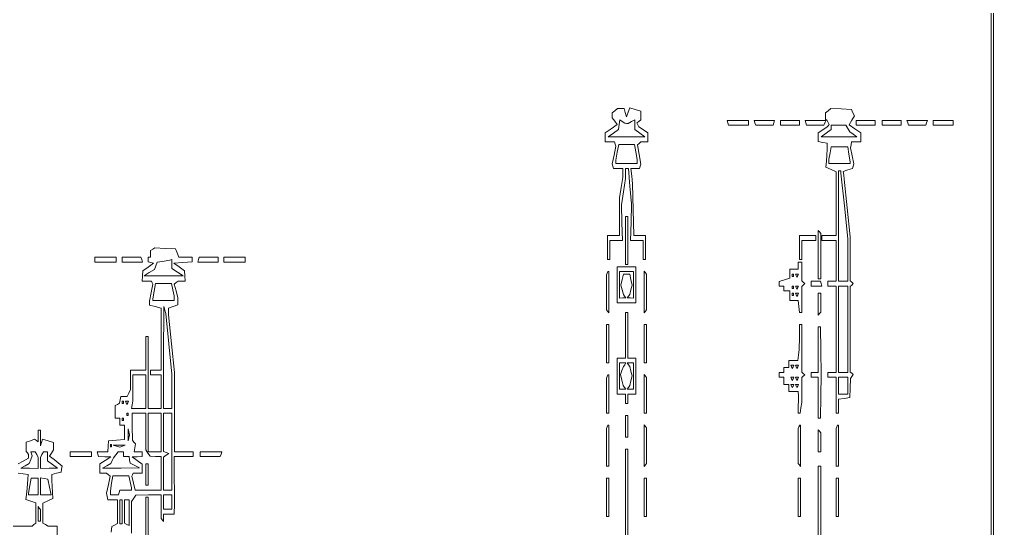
# Paper-space layout 'AN-22-DGE-077' of a CAD drawing. Header units: metres. Extents: x 12 to 191, y -57 to 204.
# Drawn here: x 119.1 to 191.4, y 48.6 to 86.4 of the extents above; entities that cross this region are included whole.
import ezdxf

# ---------------------------------------------------------------- set-up
doc = ezdxf.new("R2010")
doc.units = ezdxf.units.M
doc.layers.add('DGE_CONTORNOS', color=7, linetype='Continuous', lineweight=0)
doc.layers.add('DGE_DATOS', color=7, linetype='Continuous', lineweight=0)

# ---------------------------------------------------------------- blocks, each defined once
blk = doc.blocks.new('LP_REF_DGE_MT_077')
at = {"layer": 'DGE_CONTORNOS'}
for points in [[(21.899, 63.246), (21.899, -57.382), (106.671, -57.382), (191.443, -57.382), (191.443, 63.246), (191.443, 183.875), (106.671, 183.875), (21.899, 183.875)], [(191.267, 90.597), (191.267, -2.324), (189.861, -2.324), (188.455, -2.324), (188.452, -2.013), (188.449, -1.701), (188.333, -2.013), (188.216, -2.324), (154.189, -2.324), (120.162, -2.324), (120.162, -29.675), (120.162, -57.026), (74.239, -57.026), (28.315, -57.026), (28.315, 63.246), (28.315, 183.518), (109.791, 183.518), (191.267, 183.518)], [(163.34, 79.633), (163.142, 79.472), (163.142, 79.298), (163.142, 79.125), (163.324, 78.866), (163.506, 78.607), (163.06, 78.307), (162.615, 78.007), (162.615, 77.665), (162.615, 77.323), (162.961, 77.323), (163.307, 77.323), (163.356, 77.163), (163.404, 77.004), (163.27, 76.354), (163.136, 75.703), (163.188, 75.533), (163.24, 75.363), (163.587, 75.363), (163.933, 75.363), (163.933, 75.029), (163.933, 74.695), (163.801, 73.937), (163.669, 73.18), (163.669, 71.777), (163.669, 70.373), (163.23, 70.373), (162.79, 70.373), (162.79, 69.483), (162.79, 68.592), (162.878, 68.592), (162.966, 68.592), (162.966, 69.304), (162.966, 70.017), (163.429, 70.017), (163.892, 70.017), (163.86, 71.333), (163.827, 72.65), (163.968, 73.633), (164.109, 74.616), (164.109, 74.989), (164.109, 75.363), (164.223, 75.363), (164.337, 75.363), (164.453, 74.045), (164.568, 72.728), (164.535, 71.372), (164.501, 70.017), (164.964, 70.017), (165.427, 70.017), (165.427, 69.304), (165.427, 68.592), (165.515, 68.592), (165.603, 68.592), (165.603, 69.483), (165.603, 70.373), (165.173, 70.373), (164.743, 70.373), (164.695, 72.289), (164.646, 74.204), (164.587, 74.783), (164.528, 75.363), (164.841, 75.363), (165.153, 75.363), (165.202, 75.522), (165.25, 75.681), (165.125, 76.399), (165, 77.116), (165.133, 77.219), (165.266, 77.323), (165.522, 77.323), (165.779, 77.323), (165.779, 77.665), (165.779, 78.008), (165.449, 78.221), (165.119, 78.435), (165.039, 78.585), (164.958, 78.736), (165.105, 78.85), (165.251, 78.964), (165.251, 79.291), (165.251, 79.617), (164.851, 79.739), (164.451, 79.86), (164.324, 79.527), (164.196, 79.193), (164.104, 79.505), (164.012, 79.817), (163.775, 79.806), (163.537, 79.794)], [(179.16, 79.642), (178.962, 79.472), (178.962, 79.199), (178.962, 78.926), (178.21, 78.926), (177.458, 78.926), (177.512, 78.748), (177.567, 78.57), (178.203, 78.57), (178.839, 78.57), (178.945, 78.784), (179.05, 78.997), (179.146, 78.804), (179.241, 78.61), (179.168, 78.524), (179.094, 78.438), (178.765, 78.223), (178.435, 78.008), (178.435, 77.676), (178.435, 77.344), (178.765, 77.289), (179.094, 77.233), (179.084, 76.788), (179.074, 76.343), (179.04, 75.897), (179.006, 75.452), (179.38, 75.284), (179.754, 75.116), (179.754, 72.745), (179.754, 70.373), (179.226, 70.373), (178.699, 70.373), (178.699, 70.195), (178.699, 70.017), (179.226, 70.017), (179.754, 70.017), (179.754, 68.503), (179.754, 66.988), (179.446, 66.988), (179.138, 66.988), (179.138, 66.81), (179.138, 66.632), (179.446, 66.632), (179.754, 66.632), (179.754, 63.424), (179.754, 60.217), (179.446, 60.217), (179.138, 60.217), (179.138, 60.039), (179.138, 59.861), (179.446, 59.861), (179.754, 59.861), (179.754, 58.524), (179.754, 57.188), (179.841, 57.188), (179.929, 57.188), (179.929, 57.713), (179.929, 58.238), (180.347, 58.292), (180.764, 58.346), (180.793, 59.057), (180.821, 59.767), (180.925, 59.917), (181.028, 60.066), (180.918, 60.156), (180.808, 60.247), (180.808, 63.424), (180.808, 66.602), (180.918, 66.706), (181.028, 66.81), (180.918, 66.914), (180.808, 67.018), (180.808, 68.651), (180.807, 70.284), (180.585, 72.423), (180.363, 74.561), (180.32, 74.849), (180.276, 75.137), (180.625, 75.25), (180.974, 75.363), (181.026, 75.533), (181.078, 75.703), (180.957, 76.29), (180.837, 76.877), (180.874, 77.1), (180.911, 77.323), (181.255, 77.323), (181.599, 77.323), (181.599, 77.665), (181.599, 78.007), (181.159, 78.303), (180.719, 78.599), (180.917, 78.928), (181.116, 79.257), (181.002, 79.493), (180.888, 79.728), (180.123, 79.77), (179.358, 79.812)], [(164.197, 78.704), (164.328, 78.694), (164.57, 78.83), (164.812, 78.965), (164.812, 78.604), (164.812, 78.243), (165.185, 77.975), (165.559, 77.707), (164.197, 77.707), (162.834, 77.707), (163.219, 77.983), (163.604, 78.258), (163.648, 78.607), (163.693, 78.955), (163.879, 78.834), (164.065, 78.713)], [(171.711, 78.748), (171.766, 78.57), (172.508, 78.57), (173.249, 78.57), (173.249, 78.748), (173.249, 78.926), (172.453, 78.926), (171.657, 78.926)], [(173.733, 78.748), (173.787, 78.57), (174.436, 78.57), (175.085, 78.57), (175.139, 78.748), (175.193, 78.926), (174.436, 78.926), (173.679, 78.926)], [(175.623, 78.748), (175.623, 78.57), (176.326, 78.57), (177.029, 78.57), (177.029, 78.748), (177.029, 78.926), (176.326, 78.926), (175.623, 78.926)], [(181.248, 78.748), (181.248, 78.57), (181.951, 78.57), (182.654, 78.57), (182.654, 78.748), (182.654, 78.926), (181.951, 78.926), (181.248, 78.926)], [(183.181, 78.748), (183.181, 78.57), (183.884, 78.57), (184.588, 78.57), (184.588, 78.748), (184.588, 78.926), (183.884, 78.926), (183.181, 78.926)], [(185.071, 78.748), (185.125, 78.57), (185.774, 78.57), (186.423, 78.57), (186.477, 78.748), (186.532, 78.926), (185.774, 78.926), (185.017, 78.926)], [(186.961, 78.748), (186.961, 78.57), (187.708, 78.57), (188.455, 78.57), (188.455, 78.748), (188.455, 78.926), (187.708, 78.926), (186.961, 78.926)], [(180.626, 78.326), (180.764, 78.082), (181.028, 77.894), (181.292, 77.707), (179.973, 77.707), (178.655, 77.707), (179.028, 77.975), (179.402, 78.243), (179.402, 78.406), (179.402, 78.57), (179.944, 78.57), (180.487, 78.57)], [(164.891, 76.583), (164.988, 76.022), (164.988, 75.87), (164.988, 75.719), (164.197, 75.719), (163.406, 75.719), (163.406, 75.84), (163.406, 75.961), (163.511, 76.553), (163.617, 77.144), (164.206, 77.144), (164.795, 77.144)], [(180.712, 76.405), (180.808, 75.844), (180.808, 75.781), (180.808, 75.719), (180.017, 75.719), (179.226, 75.719), (179.226, 75.885), (179.226, 76.052), (179.312, 76.509), (179.398, 76.966), (180.006, 76.966), (180.615, 76.966)], [(180.105, 75.101), (180.105, 75.017), (180.369, 72.572), (180.632, 70.126), (180.632, 68.557), (180.632, 66.988), (180.281, 66.988), (179.929, 66.988), (179.929, 71.086), (179.929, 75.184), (180.017, 75.184), (180.105, 75.184)], [(164.109, 70.017), (164.109, 68.235), (164.197, 68.235), (164.284, 68.235), (164.284, 70.017), (164.284, 71.799), (164.197, 71.799), (164.109, 71.799)], [(177.029, 69.483), (177.029, 68.592), (177.117, 68.592), (177.205, 68.592), (177.205, 69.304), (177.205, 70.017), (177.732, 70.017), (178.259, 70.017), (178.259, 70.195), (178.259, 70.373), (177.644, 70.373), (177.029, 70.373)], [(178.435, 68.959), (178.435, 67.166), (178.523, 67.166), (178.611, 67.166), (178.611, 68.848), (178.611, 70.531), (178.523, 70.641), (178.435, 70.751)], [(124.733, 68.592), (124.733, 68.413), (125.524, 68.413), (126.315, 68.413), (126.315, 68.592), (126.315, 68.77), (125.524, 68.77), (124.733, 68.77)], [(126.754, 68.592), (126.754, 68.413), (127.507, 68.413), (128.259, 68.413), (128.205, 68.592), (128.15, 68.77), (127.452, 68.77), (126.754, 68.77)], [(132.423, 68.592), (132.369, 68.413), (133.121, 68.413), (133.874, 68.413), (133.874, 68.592), (133.874, 68.77), (133.176, 68.77), (132.478, 68.77)], [(134.313, 68.592), (134.313, 68.413), (135.104, 68.413), (135.895, 68.413), (135.895, 68.592), (135.895, 68.77), (135.104, 68.77), (134.313, 68.77)], [(130.446, 68.267), (130.446, 67.942), (130.863, 67.66), (131.281, 67.378), (129.831, 67.379), (128.38, 67.38), (128.764, 67.624), (129.148, 67.869), (129.248, 68.133), (129.347, 68.397), (129.743, 68.463), (130.138, 68.529), (130.292, 68.561), (130.446, 68.592)], [(163.493, 66.721), (163.493, 65.384), (164.197, 65.384), (164.9, 65.384), (164.9, 66.721), (164.9, 68.057), (164.197, 68.057), (163.493, 68.057)], [(176.941, 68.146), (176.941, 67.879), (176.633, 67.879), (176.326, 67.879), (176.326, 67.543), (176.326, 67.207), (175.93, 67.086), (175.535, 66.966), (175.535, 66.799), (175.535, 66.632), (175.71, 66.632), (175.886, 66.632), (175.886, 66.453), (175.886, 66.275), (176.106, 66.275), (176.326, 66.275), (176.326, 65.919), (176.326, 65.563), (176.632, 65.563), (176.938, 65.563), (176.993, 65.117), (177.048, 64.672), (177.126, 64.672), (177.205, 64.672), (177.205, 65.637), (177.205, 66.602), (177.315, 66.706), (177.424, 66.81), (177.315, 66.914), (177.205, 67.018), (177.205, 67.716), (177.205, 68.413), (177.073, 68.413), (176.941, 68.413)], [(162.761, 67.582), (162.702, 67.463), (162.702, 66.167), (162.702, 64.871), (162.79, 64.761), (162.878, 64.651), (162.878, 66.176), (162.878, 67.701), (162.849, 67.701), (162.82, 67.701)], [(164.724, 66.721), (164.724, 65.741), (164.482, 65.743), (164.241, 65.746), (164.336, 65.877), (164.431, 66.008), (164.524, 66.353), (164.617, 66.698), (164.525, 67.11), (164.432, 67.523), (164.197, 67.523), (163.961, 67.523), (163.868, 67.11), (163.776, 66.698), (163.869, 66.353), (163.962, 66.008), (164.057, 65.877), (164.153, 65.746), (163.911, 65.743), (163.669, 65.741), (163.669, 66.721), (163.669, 67.701), (164.197, 67.701), (164.724, 67.701)], [(165.515, 66.186), (165.515, 64.651), (165.603, 64.761), (165.691, 64.871), (165.691, 66.186), (165.691, 67.502), (165.603, 67.612), (165.515, 67.722)], [(176.589, 67.433), (176.589, 67.344), (176.545, 67.344), (176.502, 67.344), (176.502, 67.433), (176.502, 67.523), (176.545, 67.523), (176.589, 67.523)], [(176.912, 67.404), (176.853, 67.285), (176.794, 67.404), (176.736, 67.523), (176.853, 67.523), (176.97, 67.523)], [(130.52, 66.356), (130.622, 65.902), (130.622, 65.732), (130.622, 65.563), (129.831, 65.563), (129.04, 65.563), (129.04, 65.625), (129.04, 65.688), (129.136, 66.249), (129.233, 66.81), (129.825, 66.81), (130.418, 66.81)], [(176.589, 66.543), (176.589, 66.453), (176.545, 66.453), (176.502, 66.453), (176.502, 66.543), (176.502, 66.632), (176.545, 66.632), (176.589, 66.632)], [(176.912, 66.513), (176.853, 66.394), (176.794, 66.513), (176.736, 66.632), (176.853, 66.632), (176.97, 66.632)], [(177.908, 66.81), (177.908, 66.632), (178.308, 66.632), (178.709, 66.632), (178.655, 66.81), (178.601, 66.988), (178.254, 66.988), (177.908, 66.988)], [(180.632, 63.424), (180.632, 60.217), (180.281, 60.217), (179.929, 60.217), (179.929, 63.424), (179.929, 66.632), (180.281, 66.632), (180.632, 66.632)], [(176.589, 66.008), (176.589, 65.919), (176.545, 65.919), (176.502, 65.919), (176.502, 66.008), (176.502, 66.097), (176.545, 66.097), (176.589, 66.097)], [(176.912, 65.978), (176.853, 65.86), (176.794, 65.978), (176.736, 66.097), (176.853, 66.097), (176.97, 66.097)], [(178.435, 65.285), (178.435, 64.472), (178.523, 64.583), (178.611, 64.693), (178.611, 65.395), (178.611, 66.097), (178.523, 66.097), (178.435, 66.097)], [(130.216, 62.337), (130.446, 60.091), (130.446, 58.818), (130.446, 57.544), (130.138, 57.544), (129.831, 57.544), (129.833, 61.331), (129.836, 65.117), (129.911, 64.85), (129.986, 64.583)], [(164.109, 62.979), (164.109, 61.286), (163.801, 61.286), (163.493, 61.286), (163.493, 59.95), (163.493, 58.614), (163.801, 58.614), (164.109, 58.614), (164.109, 58.257), (164.109, 57.901), (164.197, 57.901), (164.284, 57.901), (164.284, 58.257), (164.284, 58.614), (164.592, 58.614), (164.9, 58.614), (164.9, 59.95), (164.9, 61.286), (164.592, 61.286), (164.284, 61.286), (164.284, 62.979), (164.284, 64.672), (164.197, 64.672), (164.109, 64.672)], [(162.702, 62.355), (162.702, 60.93), (162.79, 60.93), (162.878, 60.93), (162.878, 62.355), (162.878, 63.781), (162.79, 63.781), (162.702, 63.781)], [(165.515, 62.355), (165.515, 60.93), (165.603, 60.93), (165.691, 60.93), (165.691, 62.355), (165.691, 63.781), (165.603, 63.781), (165.515, 63.781)], [(177.028, 62.845), (177.026, 61.91), (176.973, 61.509), (176.92, 61.108), (176.579, 61.108), (176.238, 61.108), (176.238, 60.841), (176.238, 60.574), (176.062, 60.574), (175.886, 60.574), (175.886, 60.395), (175.886, 60.217), (175.71, 60.217), (175.535, 60.217), (175.535, 60.039), (175.535, 59.861), (175.71, 59.861), (175.886, 59.861), (175.886, 59.594), (175.886, 59.326), (176.062, 59.326), (176.238, 59.326), (176.238, 59.059), (176.238, 58.792), (176.589, 58.792), (176.941, 58.792), (176.954, 58.48), (176.967, 58.168), (176.949, 57.678), (176.93, 57.188), (177.013, 57.188), (177.096, 57.188), (177.149, 57.589), (177.202, 57.99), (177.203, 58.91), (177.205, 59.831), (177.315, 59.935), (177.424, 60.039), (177.315, 60.143), (177.205, 60.247), (177.205, 62.014), (177.205, 63.781), (177.117, 63.781), (177.029, 63.781)], [(178.435, 61.91), (178.435, 60.217), (178.171, 60.217), (177.908, 60.217), (177.908, 60.039), (177.908, 59.861), (178.171, 59.861), (178.435, 59.861), (178.435, 58.346), (178.435, 56.832), (178.517, 56.832), (178.598, 56.832), (178.627, 58.454), (178.655, 60.076), (178.627, 61.839), (178.599, 63.603), (178.517, 63.603), (178.435, 63.603)], [(164.065, 60.794), (163.977, 60.663), (163.861, 60.362), (163.745, 60.062), (163.852, 59.649), (163.959, 59.237), (164.056, 59.106), (164.153, 58.975), (163.911, 58.973), (163.669, 58.97), (163.669, 59.95), (163.669, 60.93), (163.911, 60.927), (164.153, 60.924)], [(164.724, 59.95), (164.724, 58.97), (164.482, 58.973), (164.241, 58.975), (164.337, 59.106), (164.434, 59.237), (164.528, 59.598), (164.621, 59.959), (164.526, 60.311), (164.431, 60.663), (164.336, 60.794), (164.241, 60.924), (164.482, 60.927), (164.724, 60.93)], [(176.56, 60.633), (176.502, 60.514), (176.443, 60.633), (176.384, 60.752), (176.502, 60.752), (176.619, 60.752)], [(176.912, 60.633), (176.853, 60.514), (176.794, 60.633), (176.736, 60.752), (176.853, 60.752), (176.97, 60.752)], [(128.512, 58.792), (128.512, 57.544), (127.976, 57.544), (127.439, 57.544), (127.492, 57.826), (127.545, 58.108), (127.545, 59.074), (127.545, 60.039), (128.029, 60.039), (128.512, 60.039)], [(162.761, 59.92), (162.702, 59.801), (162.702, 58.495), (162.702, 57.188), (162.79, 57.188), (162.878, 57.188), (162.878, 58.614), (162.878, 60.039), (162.849, 60.039), (162.82, 60.039)], [(165.515, 58.624), (165.515, 57.188), (165.603, 57.188), (165.691, 57.188), (165.691, 58.514), (165.691, 59.84), (165.603, 59.95), (165.515, 60.06)], [(176.56, 59.742), (176.502, 59.623), (176.443, 59.742), (176.384, 59.861), (176.502, 59.861), (176.619, 59.861)], [(176.56, 59.207), (176.502, 59.089), (176.443, 59.207), (176.384, 59.326), (176.502, 59.326), (176.619, 59.326)], [(176.912, 59.742), (176.853, 59.623), (176.794, 59.742), (176.736, 59.861), (176.853, 59.861), (176.97, 59.861)], [(176.912, 59.207), (176.853, 59.089), (176.794, 59.207), (176.736, 59.326), (176.853, 59.326), (176.97, 59.326)], [(180.632, 59.237), (180.632, 58.614), (180.281, 58.614), (179.929, 58.614), (179.929, 59.237), (179.929, 59.861), (180.281, 59.861), (180.632, 59.861)], [(126.842, 57.99), (126.842, 57.901), (126.798, 57.901), (126.754, 57.901), (126.754, 57.99), (126.754, 58.079), (126.798, 58.079), (126.842, 58.079)], [(127.165, 57.96), (127.106, 57.841), (127.047, 57.96), (126.989, 58.079), (127.106, 58.079), (127.223, 58.079)], [(127.194, 57.099), (127.194, 57.01), (127.15, 57.01), (127.106, 57.01), (127.106, 57.099), (127.106, 57.188), (127.15, 57.188), (127.194, 57.188)], [(128.512, 55.827), (128.512, 54.466), (128.666, 54.229), (128.82, 53.992), (129.237, 53.986), (129.655, 53.981), (129.655, 52.734), (129.655, 51.486), (128.69, 51.486), (127.726, 51.486), (127.595, 51.998), (127.465, 52.51), (127.52, 52.622), (127.575, 52.734), (127.912, 52.734), (128.249, 52.734), (128.249, 53.075), (128.249, 53.417), (127.875, 53.685), (127.502, 53.953), (127.875, 53.967), (128.249, 53.981), (128.249, 54.159), (128.249, 54.337), (127.944, 54.337), (127.639, 54.337), (127.693, 54.622), (127.747, 54.908), (127.629, 55.055), (127.511, 55.203), (127.507, 56.195), (127.502, 57.188), (128.007, 57.188), (128.512, 57.188)], [(129.655, 55.763), (129.655, 54.337), (129.171, 54.337), (128.688, 54.337), (128.688, 55.763), (128.688, 57.188), (129.171, 57.188), (129.655, 57.188)], [(130.446, 54.337), (130.446, 51.486), (130.138, 51.486), (129.831, 51.486), (129.831, 52.713), (129.831, 53.939), (130.028, 54.072), (130.226, 54.204), (130.028, 54.283), (129.831, 54.362), (129.831, 55.775), (129.831, 57.188), (130.138, 57.188), (130.446, 57.188)], [(126.842, 56.743), (126.842, 56.654), (126.798, 56.654), (126.754, 56.654), (126.754, 56.743), (126.754, 56.832), (126.798, 56.832), (126.842, 56.832)], [(164.109, 56.208), (164.109, 55.406), (164.197, 55.406), (164.284, 55.406), (164.284, 56.208), (164.284, 57.01), (164.197, 57.01), (164.109, 57.01)], [(127.252, 55.362), (127.208, 55.139), (127.208, 55.584), (127.208, 56.03), (127.252, 55.807), (127.296, 55.584)], [(162.761, 56.178), (162.702, 56.06), (162.702, 54.664), (162.702, 53.268), (162.79, 53.268), (162.878, 53.268), (162.878, 54.783), (162.878, 56.297), (162.849, 56.297), (162.82, 56.297)], [(165.515, 54.783), (165.515, 53.247), (165.603, 53.357), (165.691, 53.467), (165.691, 54.783), (165.691, 56.098), (165.603, 56.208), (165.515, 56.318)], [(177, 56.178), (176.941, 56.06), (176.941, 54.763), (176.941, 53.467), (177.029, 53.357), (177.117, 53.247), (177.117, 54.772), (177.117, 56.297), (177.087, 56.297), (177.058, 56.297)], [(178.435, 55.15), (178.435, 54.337), (178.523, 54.337), (178.611, 54.337), (178.611, 55.039), (178.611, 55.742), (178.523, 55.852), (178.435, 55.962)], [(179.812, 56.178), (179.754, 56.06), (179.754, 54.664), (179.754, 53.268), (179.841, 53.268), (179.929, 53.268), (179.929, 54.783), (179.929, 56.297), (179.9, 56.297), (179.871, 56.297)], [(120.409, 54.123), (120.514, 53.91), (120.514, 53.5), (120.514, 53.09), (119.877, 53.106), (119.24, 53.122), (119.547, 53.295), (119.855, 53.469), (119.962, 53.751), (120.069, 54.033), (120.023, 54.185), (119.976, 54.337), (120.14, 54.337), (120.303, 54.337)], [(121.217, 53.996), (121.217, 53.654), (121.591, 53.386), (121.964, 53.118), (121.327, 53.104), (120.69, 53.09), (120.69, 53.5), (120.69, 53.91), (120.795, 54.123), (120.901, 54.337), (121.059, 54.337), (121.217, 54.337)], [(122.887, 54.159), (122.887, 53.981), (123.678, 53.981), (124.469, 53.981), (124.469, 54.159), (124.469, 54.337), (123.678, 54.337), (122.887, 54.337)], [(126.842, 54.159), (126.842, 53.981), (127.053, 53.981), (127.263, 53.981), (127.31, 53.734), (127.356, 53.488), (127.693, 53.307), (128.029, 53.127), (126.667, 53.124), (125.304, 53.122), (125.612, 53.295), (125.919, 53.469), (126.009, 53.68), (126.099, 53.892), (126.273, 54.104), (126.447, 54.316), (126.645, 54.327), (126.842, 54.337)], [(125.963, 54.783), (125.963, 54.694), (125.919, 54.694), (125.876, 54.694), (125.876, 54.783), (125.876, 54.872), (125.919, 54.872), (125.963, 54.872)], [(126.778, 54.746), (126.581, 54.669), (126.338, 54.744), (126.095, 54.818), (126.535, 54.821), (126.974, 54.823)], [(132.555, 54.159), (132.555, 53.981), (133.297, 53.981), (134.039, 53.981), (134.093, 54.159), (134.148, 54.337), (133.352, 54.337), (132.555, 54.337)], [(164.109, 51.13), (164.109, 47.744), (164.197, 47.744), (164.284, 47.744), (164.284, 51.13), (164.284, 54.515), (164.197, 54.515), (164.109, 54.515)], [(128.512, 52.644), (128.512, 51.843), (128.6, 51.843), (128.688, 51.843), (128.688, 52.644), (128.688, 53.446), (128.6, 53.446), (128.512, 53.446)], [(178.435, 49.972), (178.435, 46.675), (178.523, 46.675), (178.611, 46.675), (178.611, 49.972), (178.611, 53.268), (178.523, 53.268), (178.435, 53.268)], [(120.514, 51.754), (120.514, 51.13), (120.162, 51.13), (119.811, 51.13), (119.811, 51.192), (119.811, 51.255), (119.907, 51.816), (120.004, 52.377), (120.259, 52.377), (120.514, 52.377)], [(121.353, 51.709), (121.472, 51.13), (121.081, 51.13), (120.69, 51.13), (120.69, 51.765), (120.69, 52.4), (120.962, 52.344), (121.233, 52.288)], [(127.356, 52.102), (127.458, 51.648), (127.458, 51.567), (127.458, 51.486), (127.023, 51.486), (126.589, 51.486), (126.535, 51.308), (126.48, 51.13), (126.178, 51.13), (125.876, 51.13), (125.876, 51.282), (125.876, 51.433), (125.972, 51.994), (126.068, 52.555), (126.661, 52.555), (127.254, 52.555)], [(162.702, 50.952), (162.702, 49.526), (162.79, 49.526), (162.878, 49.526), (162.878, 50.952), (162.878, 52.377), (162.79, 52.377), (162.702, 52.377)], [(165.515, 50.952), (165.515, 49.526), (165.603, 49.526), (165.691, 49.526), (165.691, 50.952), (165.691, 52.377), (165.603, 52.377), (165.515, 52.377)], [(176.941, 50.952), (176.941, 49.526), (177.029, 49.526), (177.117, 49.526), (177.117, 50.952), (177.117, 52.377), (177.029, 52.377), (176.941, 52.377)], [(179.754, 50.952), (179.754, 49.526), (179.841, 49.526), (179.929, 49.526), (179.929, 50.952), (179.929, 52.377), (179.841, 52.377), (179.754, 52.377)], [(126.754, 49.883), (126.754, 48.992), (126.667, 48.992), (126.579, 48.992), (126.579, 49.883), (126.579, 50.774), (126.667, 50.774), (126.754, 50.774)], [(127.282, 49.81), (127.282, 48.847), (127.106, 48.94), (126.93, 49.033), (126.93, 49.903), (126.93, 50.774), (127.106, 50.774), (127.282, 50.774)], [(130.446, 50.595), (130.446, 50.061), (130.138, 50.061), (129.831, 50.061), (129.831, 50.595), (129.831, 51.13), (130.138, 51.13), (130.446, 51.13)], [(120.69, 49.605), (120.69, 49.17), (120.602, 49.17), (120.514, 49.17), (120.514, 49.715), (120.514, 50.26), (120.602, 50.15), (120.69, 50.04)]]:
    blk.add_lwpolyline(points, close=True, dxfattribs=at)
for points in [[(128.688, 47.388), (128.688, 49.17), (128.688, 50.952), (128.6, 50.952), (128.512, 50.952), (128.512, 49.124), (128.512, 47.296)], [(127.458, 48.279), (127.458, 49.462), (127.458, 50.645), (127.611, 50.882), (127.765, 51.119), (128.71, 51.124), (129.655, 51.13), (129.655, 50.25), (129.655, 49.369), (129.743, 49.259), (129.831, 49.149), (129.831, 49.427), (129.831, 49.704), (130.226, 49.704), (130.622, 49.704), (130.631, 50.462), (130.64, 51.219), (130.623, 52.6), (130.606, 53.981), (131.317, 53.981), (132.028, 53.981), (132.028, 54.159), (132.028, 54.337), (131.328, 54.337), (130.628, 54.337), (130.629, 57.27), (130.63, 60.203), (130.406, 62.351), (130.182, 64.499), (130.182, 64.748), (130.182, 64.997), (130.534, 65.117), (130.885, 65.238), (130.885, 65.498), (130.885, 65.758), (130.756, 66.267), (130.626, 66.775), (130.763, 66.882), (130.9, 66.988), (131.162, 66.988), (131.425, 66.988), (131.397, 67.375), (131.369, 67.762), (130.973, 68.043), (130.578, 68.324), (131.259, 68.376), (131.94, 68.428), (131.94, 68.599), (131.94, 68.77), (131.444, 68.77), (130.949, 68.77), (130.836, 69.082), (130.724, 69.393), (129.948, 69.426), (129.171, 69.458), (129.018, 69.368), (128.864, 69.278), (128.864, 69.024), (128.864, 68.77), (128.776, 68.77), (128.688, 68.77), (128.688, 68.604), (128.688, 68.438), (128.886, 68.377), (129.084, 68.315), (128.688, 68.038), (128.293, 67.762), (128.264, 67.375), (128.236, 66.988), (128.579, 66.988), (128.922, 66.988), (128.978, 66.876), (129.033, 66.765), (128.904, 66.142), (128.776, 65.519), (128.776, 65.369), (128.776, 65.218), (129.215, 65.1), (129.655, 64.982), (129.655, 62.689), (129.655, 60.395), (129.259, 60.395), (128.864, 60.395), (128.864, 60.217), (128.864, 60.039), (129.259, 60.039), (129.655, 60.039), (129.655, 58.792), (129.655, 57.544), (129.171, 57.544), (128.688, 57.544), (128.688, 60.217), (128.688, 62.89), (128.6, 62.89), (128.512, 62.89), (128.512, 61.643), (128.512, 60.395), (127.941, 60.395), (127.37, 60.395), (127.37, 59.67), (127.37, 58.944), (127.244, 58.69), (127.119, 58.435), (126.89, 58.435), (126.661, 58.435), (126.614, 58.186), (126.566, 57.936), (126.397, 57.846), (126.227, 57.756), (126.227, 57.294), (126.227, 56.832), (126.403, 56.832), (126.579, 56.832), (126.579, 56.564), (126.579, 56.297), (126.754, 56.297), (126.93, 56.297), (126.93, 55.771), (126.93, 55.244), (126.337, 55.192), (125.744, 55.139), (125.716, 54.738), (125.687, 54.337), (125.293, 54.337), (124.898, 54.337), (124.953, 54.159), (125.007, 53.981), (125.463, 53.962), (125.919, 53.944), (125.502, 53.685), (125.084, 53.426), (125.084, 53.08), (125.084, 52.734), (125.341, 52.734), (125.597, 52.734), (125.729, 52.631), (125.861, 52.529), (125.731, 51.898), (125.601, 51.267), (125.648, 51.02), (125.694, 50.774), (126.049, 50.774), (126.403, 50.774), (126.403, 49.886), (126.403, 48.999), (126.191, 48.891), (125.979, 48.783), (125.925, 48.353)], [(121.92, 47.923), (121.92, 48.814), (121.591, 48.816), (121.261, 48.818), (121.063, 48.926), (120.866, 49.033), (120.866, 49.78), (120.866, 50.527), (121.239, 50.695), (121.613, 50.863), (121.587, 51.308), (121.561, 51.754), (121.543, 52.199), (121.525, 52.644), (121.87, 52.734), (122.214, 52.823), (122.251, 53.048), (122.287, 53.273), (121.994, 53.512), (121.701, 53.75), (121.525, 53.878), (121.349, 54.006), (121.503, 54.236), (121.657, 54.466), (121.657, 54.747), (121.657, 55.028), (121.251, 55.151), (120.846, 55.274), (120.769, 55.029), (120.693, 54.783), (120.691, 55.362), (120.69, 55.941), (120.602, 55.941), (120.514, 55.941), (120.514, 55.501), (120.514, 55.061), (120.382, 55.164), (120.249, 55.267), (119.942, 55.151), (119.635, 55.034), (119.635, 54.696), (119.635, 54.358), (119.723, 54.248), (119.811, 54.138), (119.811, 53.991), (119.811, 53.845), (119.415, 53.643), (119.02, 53.441)], [(119.02, 52.754), (119.393, 52.699), (119.767, 52.644), (119.744, 52.288), (119.72, 51.932), (119.667, 51.358), (119.613, 50.785), (119.976, 50.667), (120.338, 50.55), (120.338, 49.79), (120.338, 49.03), (120.199, 48.922), (120.06, 48.814), (114.354, 48.814)]]:
    blk.add_lwpolyline(points, dxfattribs=at)

psp = doc.layouts.new('AN-22-DGE-077')

# ---------------------------------------------------------------- block references
at = {"layer": 'DGE_DATOS'}
psp.add_blockref('LP_REF_DGE_MT_077', (0, 0), dxfattribs=at)

doc.saveas('drawing.dxf')
